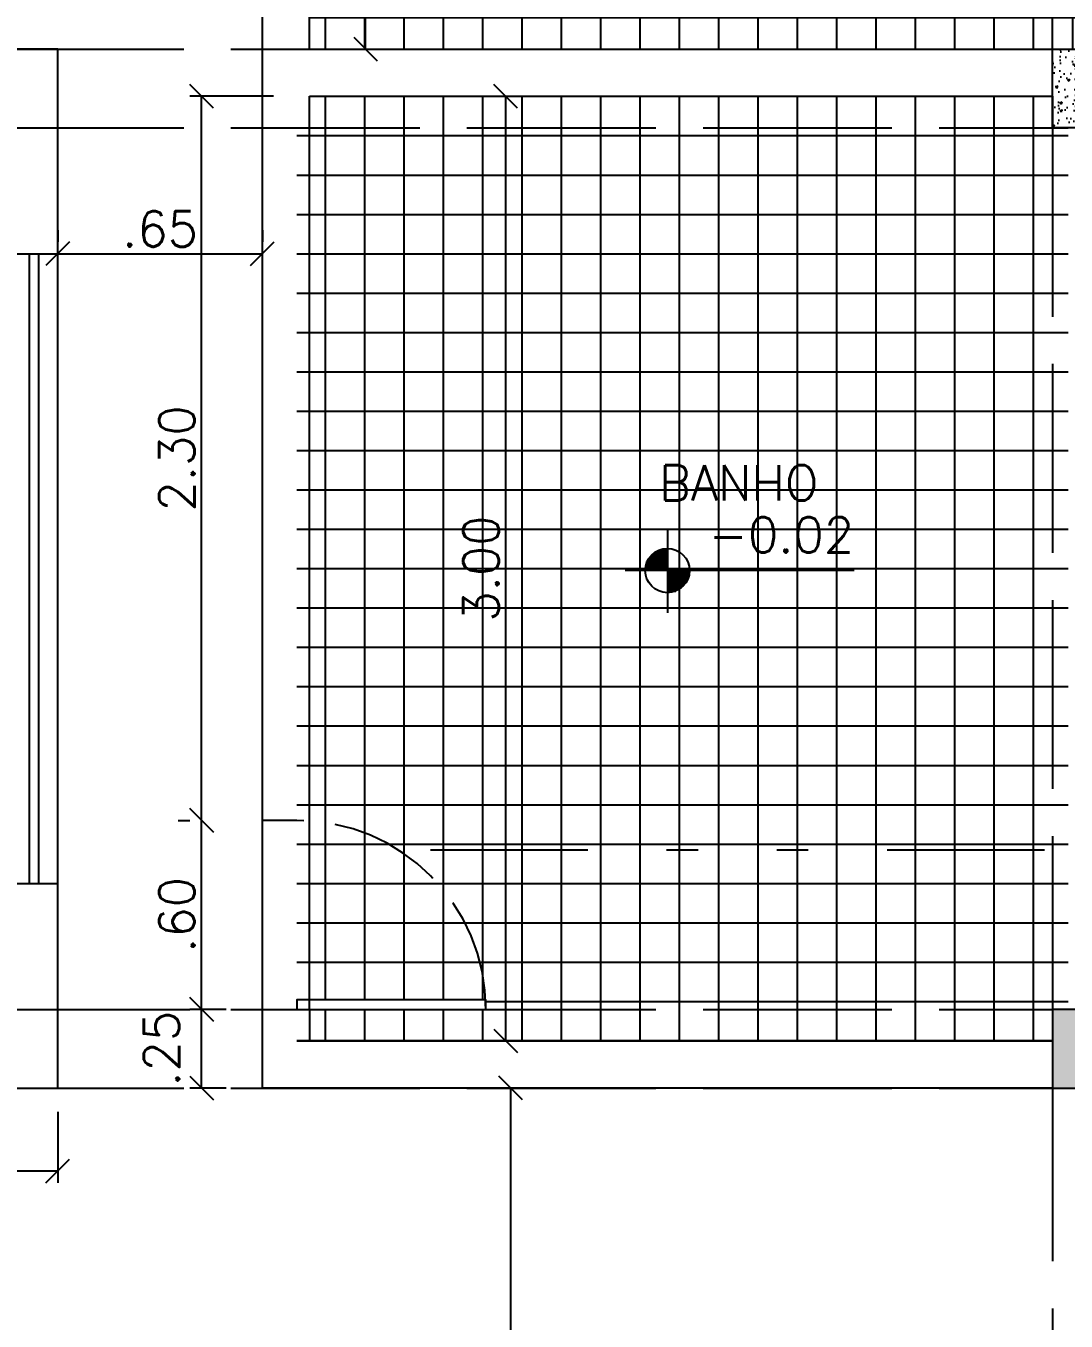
# Model space of a CAD drawing. Header units: inches. Extents: x -2 to 120, y -6 to 26.
# Drawn here: x 38.556 to 41.861, y 4.035 to 8.149 of the extents above; entities that cross this region are included whole.
import ezdxf

# ---------------------------------------------------------------- set-up
doc = ezdxf.new("R2010")
doc.units = ezdxf.units.IN
doc.header["$MEASUREMENT"] = 0
doc.linetypes.add('ACAD_ISO02W100', pattern=[15, 12, -3])
doc.linetypes.add('DIVIDE', pattern=[1.25, 0.5, -0.25, 0, -0.25, 0, -0.25])
for name, color, linetype in [('Alvenaria', 4, 'Continuous'), ('ARQ-COTAS', 1, 'Continuous'), ('ARQ-LINHACORTE', 3, 'DIVIDE'), ('ARQ-NIVEL', 1, 'Continuous'), ('ARQ-TEXTO3', 3, 'Continuous'), ('Estrutura', 6, 'Continuous'), ('Hachura', 8, 'Continuous'), ('Janela', 3, 'Continuous'), ('Peitoril', 1, 'Continuous'), ('Porta', 3, 'Continuous'), ('Projecao', 1, 'ACAD_ISO02W100'), ('Soleira', 1, 'Continuous')]:
    doc.layers.add(name, color=color, linetype=linetype)
doc.layers.get('0').off()
doc.styles.add('ROMANS', font='romans.shx')
doc.dimstyles.new('1-75', dxfattribs={"dimscale": 0.75, "dimtxt": 0.15, "dimasz": 0.1, "dimexe": 0.05, "dimexo": 0.1, "dimgap": 0.03, "dimtad": 1, "dimzin": 5, "dimdsep": 46, "dimtxsty": 'ROMANS', "dimblk": 'OBLIQUE', "dimcen": 0, "dimclrd": 256, "dimclre": 256, "dimclrt": 2, "dimadec": 0, "dimazin": 0, "dimtfac": 1, "dimtofl": 0, "dimtmove": 2, "dimatfit": 3, "dimfxl": 0.04, "dimtolj": 1, "dimtzin": 1, "dimarcsym": 0})
pattern_1 = [(0, (27.00764, -0.075), (0, 0.125), []), (90, (27.00764, -0.075), (-0.125, 8e-18), [])]
pattern_2 = [(50, (27.00764, -0.075), (0.07172602, -0.00627521), [0.0075, -0.0825]), (355, (27.00764, -0.075), (-0.01387513, 0.0752192), [0.006, -0.066]), (100.45144, (27.01362, -0.07552), (0.05785088, 0.068944), [0.00637402, -0.0701142]), (46.1842, (27.00764, -0.055), (0.10672413, -0.01655193), [0.01125, -0.12375]), (96.63564, (27.01653, -0.05638), (0.0934662, 0.09741186), [0.00956103, -0.1051714]), (351.18416, (27.00764, -0.055), (0.0934662, 0.09741186), [0.009, -0.099]), (21, (27.01764, -0.06), (0.0596907, -0.04026189), [0.0075, -0.0825]), (326, (27.01764, -0.06), (0.02433153, 0.072515), [0.006, -0.066]), (71.45144, (27.022614, -0.063355), (0.08402224, 0.03225312), [0.00637402, -0.0701142]), (37.5, (27.00764, -0.075), (0.001215986, 0.033289385), [0, -0.0652, 0, -0.067, 0, -0.06625]), (7.5, (27.00764, -0.075), (0.026306954, 0.03944117), [0, -0.0382, 0, -0.0637, 0, -0.02525]), (327.5, (26.98534, -0.075), (0.053382244, -0.002255487), [0, -0.025, 0, -0.078, 0, -0.1035]), (317.5, (26.97534, -0.075), (0.05831862, 0.0100105), [0, -0.0325, 0, -0.0518, 0, -0.0735])]

# ---------------------------------------------------------------- blocks, each defined once
blk = doc.blocks.new('nivel planta')
at = {"layer": 'ARQ-NIVEL', "color": 1}
for p, q in [((-0.7909, 0.174), (-0.7909, -0.1786)), ((-0.8615, 0.0617), (-0.7909, 0.0617)), ((-0.8538, 0.0695), (-0.7909, 0.0695)), ((-0.8439, 0.0773), (-0.7909, 0.0773)), ((-0.8301, 0.0851), (-0.7909, 0.0851)), ((0, 0), (-0.9695, 0)), ((-0.8843, 0.007), (-0.7909, 0.007)), ((-0.8834, 0.0148), (-0.7909, 0.0148)), ((-0.8818, 0.0226), (-0.7909, 0.0226)), ((-0.8795, 0.0304), (-0.7909, 0.0304)), ((-0.8764, 0.0382), (-0.7909, 0.0382)), ((-0.8725, 0.0461), (-0.7909, 0.0461)), ((-0.8676, 0.0539), (-0.7909, 0.0539)), ((-0.7909, -0.0008), (-0.6971, -0.0008)), ((-0.7909, -0.0086), (-0.6975, -0.0086)), ((-0.7909, -0.0164), (-0.6986, -0.0164)), ((-0.7909, -0.0243), (-0.7003, -0.0243)), ((-0.7909, -0.0321), (-0.7028, -0.0321)), ((-0.7909, -0.0399), (-0.706, -0.0399)), ((-0.7909, -0.0477), (-0.7101, -0.0477)), ((-0.7909, -0.0555), (-0.7153, -0.0555)), ((-0.7909, -0.0633), (-0.7217, -0.0633)), ((-0.7909, -0.0711), (-0.7298, -0.0711)), ((-0.7909, -0.0789), (-0.7403, -0.0789)), ((-0.7909, -0.0868), (-0.7553, -0.0868))]:
    blk.add_line(p, q, dxfattribs=at)
blk.add_circle((-0.7909, 0), 0.0937, dxfattribs=at)
blk = doc.blocks.new('_Oblique')
at = {"color": 0, "linetype": 'ByBlock', "lineweight": -2}
blk.add_line((-0.5, -0.5), (0.5, 0.5), dxfattribs=at)
blk = doc.blocks.new('*D430')
at = {"layer": 'ARQ-COTAS', "lineweight": -2, "transparency": 16777216}
for p, q in [((40.0059, 7.925), (40.0434, 7.925)), ((40.0809, 4.925), (40.0809, 7.925)), ((40.0059, 4.925), (40.0434, 4.925))]:
    blk.add_line(p, q, dxfattribs=at)
at = {"layer": 'DEFPOINTS', "color": 0, "transparency": 16777216}
for p in [(40.0809, 7.925), (40.0809, 7.925), (40.0809, 4.925)]:
    blk.add_point(p, dxfattribs=at)
at = {"layer": 'ARQ-COTAS', "lineweight": -2, "transparency": 16777216, "xscale": 0.07500000000000001, "yscale": 0.07500000000000001, "zscale": 0.07500000000000001}
for p, rotation in [((40.0809, 7.925), 90), ((40.0809, 4.925), 270)]:
    blk.add_blockref('_Oblique', p, dxfattribs=dict(at, rotation=rotation))
at = {"layer": 'ARQ-COTAS', "color": 2, "transparency": 16777216, "insert": (40.0022, 6.425), "char_height": 0.1125, "attachment_point": 5, "rotation": 90, "style": 'ROMANS'}
blk.add_mtext('\\A1;3.00', dxfattribs=at)
blk = doc.blocks.new('*D431')
at = {"layer": 'ARQ-COTAS', "lineweight": -2, "transparency": 16777216}
for p, q in [((39.3426, 7.925), (39.0772, 7.925)), ((39.1147, 5.625), (39.1147, 7.925)), ((39.0397, 5.625), (39.0772, 5.625))]:
    blk.add_line(p, q, dxfattribs=at)
at = {"layer": 'DEFPOINTS', "color": 0, "transparency": 16777216}
for p in [(39.1147, 7.925), (39.4176, 7.925), (39.1147, 5.625)]:
    blk.add_point(p, dxfattribs=at)
at = {"layer": 'ARQ-COTAS', "lineweight": -2, "transparency": 16777216, "xscale": 0.07500000000000001, "yscale": 0.07500000000000001, "zscale": 0.07500000000000001}
for p, rotation in [((39.1147, 7.925), 90), ((39.1147, 5.625), 270)]:
    blk.add_blockref('_Oblique', p, dxfattribs=dict(at, rotation=rotation))
at = {"layer": 'ARQ-COTAS', "color": 2, "transparency": 16777216, "insert": (39.036, 6.775), "char_height": 0.1125, "attachment_point": 5, "rotation": 90, "style": 'ROMANS'}
blk.add_mtext('\\A1;2.30', dxfattribs=at)
blk = doc.blocks.new('*D432')
at = {"layer": 'ARQ-COTAS', "lineweight": -2, "transparency": 16777216}
for p, q in [((39.0397, 5.625), (39.0772, 5.625)), ((39.1147, 5.025), (39.1147, 5.625)), ((39.1926, 5.025), (39.0772, 5.025))]:
    blk.add_line(p, q, dxfattribs=at)
at = {"layer": 'DEFPOINTS', "color": 0, "transparency": 16777216}
for p in [(39.1147, 5.625), (39.1147, 5.625), (39.2676, 5.025)]:
    blk.add_point(p, dxfattribs=at)
at = {"layer": 'ARQ-COTAS', "lineweight": -2, "transparency": 16777216, "xscale": 0.07500000000000001, "yscale": 0.07500000000000001, "zscale": 0.07500000000000001}
for p, rotation in [((39.1147, 5.625), 90), ((39.1147, 5.025), 270)]:
    blk.add_blockref('_Oblique', p, dxfattribs=dict(at, rotation=rotation))
at = {"layer": 'ARQ-COTAS', "color": 2, "transparency": 16777216, "insert": (39.036, 5.325), "char_height": 0.1125, "attachment_point": 5, "rotation": 90, "style": 'ROMANS'}
blk.add_mtext('\\A1;.60', dxfattribs=at)
blk = doc.blocks.new('*D433')
at = {"layer": 'ARQ-COTAS', "lineweight": -2, "transparency": 16777216}
for p, q in [((39.0397, 5.025), (39.0772, 5.025)), ((39.1147, 4.775), (39.1147, 5.025)), ((39.1926, 4.775), (39.0772, 4.775))]:
    blk.add_line(p, q, dxfattribs=at)
at = {"layer": 'DEFPOINTS', "color": 0, "transparency": 16777216}
for p in [(39.1147, 5.025), (39.1147, 5.025), (39.2676, 4.775)]:
    blk.add_point(p, dxfattribs=at)
at = {"layer": 'ARQ-COTAS', "lineweight": -2, "transparency": 16777216, "xscale": 0.07500000000000001, "yscale": 0.07500000000000001, "zscale": 0.07500000000000001}
for p, rotation in [((39.1147, 5.025), 90), ((39.1147, 4.775), 270)]:
    blk.add_blockref('_Oblique', p, dxfattribs=dict(at, rotation=rotation))
at = {"layer": 'ARQ-COTAS', "color": 2, "transparency": 16777216, "insert": (38.9872, 4.9), "char_height": 0.1125, "attachment_point": 5, "rotation": 90, "style": 'ROMANS'}
blk.add_mtext('\\A1;.25', dxfattribs=at)
blk = doc.blocks.new('*D434')
at = {"layer": 'ARQ-COTAS', "lineweight": -2, "transparency": 16777216}
for p, q in [((40.0214, 4.775), (40.0589, 4.775)), ((40.0964, 0.075), (40.0964, 4.775)), ((40.0214, 0.075), (40.0589, 0.075))]:
    blk.add_line(p, q, dxfattribs=at)
at = {"layer": 'DEFPOINTS', "color": 0, "transparency": 16777216}
for p in [(40.0964, 4.775), (40.0964, 4.775), (40.0964, 0.075)]:
    blk.add_point(p, dxfattribs=at)
at = {"layer": 'ARQ-COTAS', "lineweight": -2, "transparency": 16777216, "xscale": 0.07500000000000001, "yscale": 0.07500000000000001, "zscale": 0.07500000000000001}
for p, rotation in [((40.0964, 4.775), 90), ((40.0964, 0.075), 270)]:
    blk.add_blockref('_Oblique', p, dxfattribs=dict(at, rotation=rotation))
at = {"layer": 'ARQ-COTAS', "color": 2, "transparency": 16777216, "insert": (40.0176, 2.425), "char_height": 0.1125, "attachment_point": 5, "rotation": 90, "style": 'ROMANS'}
blk.add_mtext('\\A1;4.70', dxfattribs=at)
blk = doc.blocks.new('*D460')
at = {"layer": 'ARQ-COTAS', "lineweight": -2, "transparency": 16777216}
for p, q in [((39.5603, 10.565), (39.5978, 10.565)), ((39.6353, 8.075), (39.6353, 10.565)), ((39.4926, 8.075), (39.6728, 8.075))]:
    blk.add_line(p, q, dxfattribs=at)
at = {"layer": 'DEFPOINTS', "color": 0, "transparency": 16777216}
for p in [(39.6353, 10.565), (39.6353, 10.565), (39.4176, 8.075)]:
    blk.add_point(p, dxfattribs=at)
at = {"layer": 'ARQ-COTAS', "lineweight": -2, "transparency": 16777216, "xscale": 0.07500000000000001, "yscale": 0.07500000000000001, "zscale": 0.07500000000000001}
for p, rotation in [((39.6353, 10.565), 90), ((39.6353, 8.075), 270)]:
    blk.add_blockref('_Oblique', p, dxfattribs=dict(at, rotation=rotation))
at = {"layer": 'ARQ-COTAS', "color": 2, "transparency": 16777216, "insert": (39.5566, 9.32), "char_height": 0.1125, "attachment_point": 5, "rotation": 90, "style": 'ROMANS'}
blk.add_mtext('\\A1;2.49', dxfattribs=at)
blk = doc.blocks.new('*D384')
at = {"layer": 'ARQ-COTAS', "lineweight": -2, "transparency": 16777216}
for p, q in [((38.6576, 7.5), (38.6576, 7.4625)), ((39.3076, 7.5), (39.3076, 7.4625)), ((38.6576, 7.425), (39.3076, 7.425))]:
    blk.add_line(p, q, dxfattribs=at)
at = {"layer": 'DEFPOINTS', "color": 0, "transparency": 16777216}
for p in [(38.6576, 7.425), (39.3076, 7.425), (39.3076, 7.425)]:
    blk.add_point(p, dxfattribs=at)
at = {"layer": 'ARQ-COTAS', "lineweight": -2, "transparency": 16777216, "xscale": 0.07500000000000001, "yscale": 0.07500000000000001, "zscale": 0.07500000000000001, "rotation": 180}
blk.add_blockref('_Oblique', (38.6576, 7.425), dxfattribs=at)
at = {"layer": 'ARQ-COTAS', "lineweight": -2, "transparency": 16777216, "xscale": 0.07500000000000001, "yscale": 0.07500000000000001, "zscale": 0.07500000000000001}
blk.add_blockref('_Oblique', (39.3076, 7.425), dxfattribs=at)
at = {"layer": 'ARQ-COTAS', "color": 2, "transparency": 16777216, "insert": (38.9826, 7.5037), "char_height": 0.1125, "attachment_point": 5, "style": 'ROMANS'}
blk.add_mtext('\\A1;.65', dxfattribs=at)
blk = doc.blocks.new('*D386')
at = {"layer": 'ARQ-COTAS', "lineweight": -2, "transparency": 16777216}
for p, q in [((38.0076, 4.7), (38.0076, 4.4744)), ((38.6576, 4.7), (38.6576, 4.4744)), ((38.0076, 4.5119), (38.6576, 4.5119))]:
    blk.add_line(p, q, dxfattribs=at)
at = {"layer": 'DEFPOINTS', "color": 0, "transparency": 16777216}
for p in [(38.0076, 4.775), (38.6576, 4.775), (38.6576, 4.5119)]:
    blk.add_point(p, dxfattribs=at)
at = {"layer": 'ARQ-COTAS', "lineweight": -2, "transparency": 16777216, "xscale": 0.07500000000000001, "yscale": 0.07500000000000001, "zscale": 0.07500000000000001, "rotation": 180}
blk.add_blockref('_Oblique', (38.0076, 4.5119), dxfattribs=at)
at = {"layer": 'ARQ-COTAS', "lineweight": -2, "transparency": 16777216, "xscale": 0.07500000000000001, "yscale": 0.07500000000000001, "zscale": 0.07500000000000001}
blk.add_blockref('_Oblique', (38.6576, 4.5119), dxfattribs=at)
at = {"layer": 'ARQ-COTAS', "color": 2, "transparency": 16777216, "insert": (38.3326, 4.5907), "char_height": 0.1125, "attachment_point": 5, "style": 'ROMANS'}
blk.add_mtext('\\A1;.65', dxfattribs=at)

msp = doc.modelspace()

# ---------------------------------------------------------------- hatches: boundary and pattern name
at = {"layer": 'Hachura', "ltscale": 0.03}
h = msp.add_hatch(dxfattribs=at)
h.set_pattern_fill('NET', color=256)
h.set_pattern_definition(pattern_1)
h.paths.add_polyline_path([(30.3032, 1.7872), (31.5576, 0.5705), (31.5576, 3.775), (31.5576, 4.775), (27.2231, 4.775), (28.8677, 3.1798)])
h.paths.add_polyline_path([(29.9509, 3.3686), (30.021, 3.3686), (30.021, 3.3744), (29.9516, 3.3744), (29.9509, 3.3686, -1.008789), (30.091, 3.3568), (30.021, 3.3568), (30.021, 3.351), (30.0902, 3.351), (30.091, 3.3568, -0.991288)], flags=16)
h.paths.add_polyline_path([(30.021, 3.31), (30.0668, 3.31), (30.0728, 3.3158), (30.021, 3.3158)], flags=0)
h.paths.add_polyline_path([(30.021, 3.3041), (30.021, 3.2982), (30.0476, 3.2982), (30.0589, 3.3041)], flags=0)
h.paths.add_polyline_path([(30.021, 3.3334), (30.0846, 3.3334), (30.087, 3.3393), (30.021, 3.3393)], flags=0)
h.paths.add_polyline_path([(30.0076, 10.775), (30.0076, 11.775), (30.0076, 12.725), (27.2076, 12.725), (27.2076, 8.425), (27.2576, 8.425), (27.9576, 8.425), (30.0076, 8.425)])
h.paths.add_polyline_path([(28.4713, 10.8678), (28.5414, 10.8678), (28.5414, 10.8736), (28.4719, 10.8736), (28.4713, 10.8678, -1.008789), (28.6114, 10.8561), (28.5414, 10.8561), (28.5414, 10.8502), (28.6106, 10.8502), (28.6114, 10.8561, -0.991288)], flags=16)
h.paths.add_polyline_path([(28.5793, 10.8033), (28.5414, 10.8033), (28.5414, 10.7975), (28.568, 10.7975)], flags=0)
h.paths.add_polyline_path([(28.5414, 10.8209), (28.598, 10.8209), (28.6019, 10.8268), (28.5414, 10.8268)], flags=0)
h.paths.add_polyline_path([(28.5414, 10.815), (28.5414, 10.8092), (28.5872, 10.8092), (28.5932, 10.815)], flags=0)
h.paths.add_polyline_path([(28.5414, 10.8385), (28.6074, 10.8385), (28.6093, 10.8443), (28.5414, 10.8443)], flags=0)
h.paths.add_polyline_path([(41.8076, 12.725), (41.7576, 12.725), (38.2076, 12.725), (39.4576, 11.475), (39.4576, 11.265), (39.4576, 10.565), (39.4576, 8.075), (41.8176, 8.075)])
h.paths.add_polyline_path([(27.2076, 12.725), (27.0076, 12.725), (27.0076, 8.425), (27.2076, 8.425)])
h.paths.add_polyline_path([(30.0076, 12.725), (30.0076, 12.925), (27.2576, 12.925), (27.2576, 12.725)])
h.paths.add_polyline_path([(38.0076, 12.925), (38.2076, 12.725), (41.7576, 12.725), (41.7576, 12.925)])
h.paths.add_polyline_path([(41.8176, 8.075), (42.0176, 8.075), (42.0076, 12.725), (41.8076, 12.725)])
h.paths.add_polyline_path([(34.5076, 5.925), (34.5376, 5.925, -0.393089), (35.5055, 5.025), (35.5127, 5.025, -0.376581), (36.4776, 5.9245), (36.4776, 5.925), (36.5076, 5.925), (36.5076, 5.025), (37.8576, 5.025), (37.8576, 7.8247), (32.5076, 7.8248), (32.5076, 7.425), (32.5076, 5.425), (32.5076, 5.025), (34.5076, 5.025)])
h.paths.add_polyline_path([(35.4535, 6.4123), (35.3835, 6.4123), (35.3835, 6.4064), (35.4527, 6.4064), (35.4535, 6.4123, -0.991288), (35.3134, 6.424), (35.3835, 6.424), (35.3835, 6.4299), (35.3141, 6.4299), (35.3134, 6.424, -1.008789)], flags=16)
h.paths.add_polyline_path([(34.5376, 5.925), (34.5376, 5.025), (35.5055, 5.025, 0.393089)], flags=17)
h.paths.add_polyline_path([(35.5127, 5.025), (36.4776, 5.025), (36.4776, 5.9245, 0.376581)], flags=17)
h.paths.add_polyline_path([(35.5127, 5.025, 0.017544), (35.5081, 4.955, -0.007728), (35.5076, 4.925), (36.4776, 4.925), (36.4776, 5.025)])
h.paths.add_polyline_path([(35.5076, 4.925, -0.0075), (35.5081, 4.955, 0.018053), (35.5055, 5.025), (34.5376, 5.025), (34.5376, 4.925)])
h.paths.add_polyline_path([(34.5076, 4.925), (34.5076, 5.025), (32.5076, 5.025), (32.5076, 4.925)])
h.paths.add_polyline_path([(37.8576, 4.925), (37.8576, 5.025), (36.5076, 5.025), (36.5076, 4.925)])
h.paths.add_polyline_path([(33.1576, 7.925), (32.5076, 7.925), (32.5076, 7.8248), (37.8576, 7.8247), (37.8576, 7.925), (37.1576, 7.925)])
h.paths.add_polyline_path([(37.8576, 5.025), (38.0076, 5.025), (38.0076, 7.8247), (37.8576, 7.8247)])
h.paths.add_polyline_path([(38.0076, 5.025), (38.5076, 5.025), (38.5076, 5.425), (38.5076, 7.425), (38.5076, 7.8247), (38.0076, 7.8247)])
h.paths.add_polyline_path([(38.0076, 7.925), (38.0076, 7.8247), (38.5076, 7.8247), (38.5076, 7.925)])
h.paths.add_polyline_path([(38.0076, 5.025), (38.0076, 4.925), (38.5076, 4.925), (38.5076, 5.025)])
h.paths.add_polyline_path([(30.1095, 3.3923), (30.6425, 3.3923), (30.6425, 3.561), (30.1095, 3.561)], flags=24)
h.paths.add_polyline_path([(29.873, 3.57), (30.6203, 3.57), (30.6203, 3.7387), (29.873, 3.7387)], flags=24)
h.paths.add_polyline_path([(29.8388, 11.0835), (29.8388, 11.4665), (29.6701, 11.4665), (29.6701, 11.0835)], flags=24)
h.paths.add_polyline_path([(29.8388, 12.0835), (29.8388, 12.4665), (29.6701, 12.4665), (29.6701, 12.0835)], flags=24)
h.paths.add_polyline_path([(28.7831, 8.5843), (29.1822, 8.5843), (29.1822, 8.7531), (28.7831, 8.7531)], flags=24)
h.paths.add_polyline_path([(29.7901, 9.5567), (29.7901, 9.8433), (29.6213, 9.8433), (29.6213, 9.5567)], flags=24)
h.paths.add_polyline_path([(29.8388, 10.0835), (29.8388, 10.4665), (29.6701, 10.4665), (29.6701, 10.0835)], flags=24)
h.paths.add_polyline_path([(29.8388, 8.8335), (29.8388, 9.2165), (29.6701, 9.2165), (29.6701, 8.8335)], flags=24)
h.paths.add_polyline_path([(27.4643, 8.5843), (27.7509, 8.5843), (27.7509, 8.7531), (27.4643, 8.7531)], flags=24)
h.paths.add_polyline_path([(26.9893, 8.6331), (27.2759, 8.6331), (27.2759, 8.8018), (26.9893, 8.8018)], flags=9)
h.paths.add_polyline_path([(28.6299, 10.8915), (29.1629, 10.8915), (29.1629, 11.0603), (28.6299, 11.0603)], flags=24)
h.paths.add_polyline_path([(28.4222, 11.1525), (29.1964, 11.1525), (29.1964, 11.3213), (28.4222, 11.3213)], flags=24)
h.paths.add_polyline_path([(39.6409, 9.1231), (39.6409, 9.5169), (39.4722, 9.5169), (39.4722, 9.1231)], flags=24)
h.paths.add_polyline_path([(39.6409, 10.7717), (39.6409, 11.0583), (39.4722, 11.0583), (39.4722, 10.7717)], flags=24)
h.paths.add_polyline_path([(39.626, 11.2428), (39.626, 11.4972), (39.4573, 11.4972), (39.4573, 11.2428)], flags=24)
h.paths.add_polyline_path([(40.4375, 8.4894), (40.8366, 8.4894), (40.8366, 8.6581), (40.4375, 8.6581)], flags=24)
h.paths.add_polyline_path([(41.7734, 8.534), (42.06, 8.534), (42.06, 8.7028), (41.7734, 8.7028)], flags=9)
h.paths.add_polyline_path([(40.3315, 9.9603), (41.1057, 9.9603), (41.1057, 10.1291), (40.3315, 10.1291)], flags=24)
h.paths.add_polyline_path([(29.7901, 12.7067), (29.7901, 12.9933), (29.6213, 12.9933), (29.6213, 12.7067)], flags=9)
h.paths.add_polyline_path([(37.2148, 6.2254), (37.2148, 6.6246), (37.0461, 6.6246), (37.0461, 6.2254)], flags=24)
h.paths.add_polyline_path([(32.8356, 6.2254), (32.8356, 6.6246), (32.6668, 6.6246), (32.6668, 6.2254)], flags=24)
h.paths.add_polyline_path([(32.8356, 7.4817), (32.8356, 7.7683), (32.6668, 7.7683), (32.6668, 7.4817)], flags=24)
h.paths.add_polyline_path([(32.8356, 5.0817), (32.8356, 5.3683), (32.6668, 5.3683), (32.6668, 5.0817)], flags=24)
h.paths.add_polyline_path([(34.9557, 7.2449), (35.3548, 7.2449), (35.3548, 7.4136), (34.9557, 7.4136)], flags=24)
h.paths.add_polyline_path([(32.6893, 7.2449), (32.9759, 7.2449), (32.9759, 7.4136), (32.6893, 7.4136)], flags=24)
h.paths.add_polyline_path([(37.362, 7.2449), (37.6486, 7.2449), (37.6486, 7.4136), (37.362, 7.4136)], flags=24)
h.paths.add_polyline_path([(37.7893, 6.9261), (38.0759, 6.9261), (38.0759, 7.0949), (37.7893, 7.0949)], flags=9)
h.paths.add_polyline_path([(35.472, 6.4477), (36.005, 6.4477), (36.005, 6.6165), (35.472, 6.6165)], flags=24)
h.paths.add_polyline_path([(34.9935, 6.6676), (36.2765, 6.6676), (36.2765, 6.8363), (34.9935, 6.8363)], flags=24)
h.paths.add_polyline_path([(32.8259, 4.7567), (32.8259, 5.0433), (32.6571, 5.0433), (32.6571, 4.7567)], flags=9)
h.paths.add_polyline_path([(37.0536, 4.7067), (37.0536, 4.9933), (36.8848, 4.9933), (36.8848, 4.7067)], flags=9)
h.paths.add_polyline_path([(32.8099, 7.8067), (32.8099, 8.0933), (32.6412, 8.0933), (32.6412, 7.8067)], flags=9)
h.paths.add_polyline_path([(38.1774, 7.483), (38.1774, 7.7696), (38.0087, 7.7696), (38.0087, 7.483)], flags=24)
h.paths.add_polyline_path([(38.1774, 6.2254), (38.1774, 6.6246), (38.0087, 6.6246), (38.0087, 6.2254)], flags=24)
h.paths.add_polyline_path([(38.1774, 5.0827), (38.1774, 5.3693), (38.0087, 5.3693), (38.0087, 5.0827)], flags=24)
h.paths.add_polyline_path([(38.1143, 7.2449), (38.4009, 7.2449), (38.4009, 7.4136), (38.1143, 7.4136)], flags=24)
h.paths.add_polyline_path([(38.1636, 7.8197), (38.1636, 8.1064), (37.9949, 8.1064), (37.9949, 7.8197)], flags=9)
h.paths.add_polyline_path([(38.2059, 4.7567), (38.2059, 5.0433), (38.0372, 5.0433), (38.0372, 4.7567)], flags=9)
h = msp.add_hatch(dxfattribs=at)
h.set_pattern_fill('AR-CONC', color=256, scale=0.01)
h.set_pattern_definition(pattern_2)
h.paths.add_polyline_path([(27.2076, 5.025), (27.0076, 5.025), (27.0076, 4.775), (27.2076, 4.775)])
h.paths.add_polyline_path([(27.0076, 7.825), (27.2076, 7.825), (27.2076, 8.075), (27.0076, 8.075)])
h.paths.add_polyline_path([(32.5076, 8.0748), (32.3576, 8.0748), (32.3576, 7.825), (32.5076, 7.825)])
h.paths.add_polyline_path([(32.5076, 5.025), (32.3576, 5.025), (32.3576, 4.775), (32.5076, 4.775)])
h.paths.add_polyline_path([(38.0076, 5.025), (37.8576, 5.025), (37.8576, 4.775), (38.0076, 4.775)])
h.paths.add_polyline_path([(38.0076, 8.0747), (37.8576, 8.0747), (37.8576, 7.825), (38.0076, 7.825)])
h.paths.add_polyline_path([(27.2576, 12.725), (27.2576, 12.925), (27.0076, 12.925), (27.0076, 12.725)])
h.paths.add_polyline_path([(32.5576, 12.925), (32.3076, 12.925), (32.3076, 12.725), (32.5576, 12.725)])
h.paths.add_polyline_path([(37.7576, 12.925), (37.7576, 12.725), (38.0076, 12.725), (38.0076, 12.925)])
h.paths.add_polyline_path([(41.7576, 12.925), (41.7576, 12.725), (42.0076, 12.725), (42.0076, 12.925)])
h.paths.add_polyline_path([(41.8176, 5.025), (41.8176, 4.775), (42.0176, 4.775), (42.0176, 5.025)])
h.paths.add_polyline_path([(42.0176, 0.125), (41.7676, 0.125), (41.7676, -0.075), (42.0176, -0.075)])
h.paths.add_polyline_path([(38.0676, 0.125), (37.8176, 0.125), (37.8176, -0.075), (38.0676, -0.075)])
h.paths.add_polyline_path([(32.5576, 0.125), (32.3076, 0.125), (32.3076, -0.075), (32.5576, -0.075)])
h.paths.add_polyline_path([(27.2576, 0.125), (27.0076, 0.125), (27.0076, -0.075), (27.2576, -0.075)])
h.paths.add_polyline_path([(40.6826, 6.4477), (41.2157, 6.4477), (41.2157, 6.6165), (40.6826, 6.6165)], flags=9)
h.paths.add_polyline_path([(40.5301, 6.6127), (41.1113, 6.6127), (41.1113, 6.7814), (40.5301, 6.7814)], flags=9)
h = msp.add_hatch(dxfattribs=at)
h.set_pattern_fill('NET', color=256)
h.set_pattern_definition(pattern_1)
h.paths.add_polyline_path([(41.8176, 7.925), (39.4176, 7.925), (39.4176, 7.8246), (41.8176, 7.8246)])
h.paths.add_polyline_path([(41.8676, 6.725), (41.8676, 7.8246), (41.8176, 7.8246), (41.8176, 5.025), (41.8676, 5.025), (41.8676, 5.725)])
h.paths.add_polyline_path([(32.3076, 12.775), (30.1576, 12.775), (30.1576, 12.725), (32.3076, 12.725)])
h = msp.add_hatch(dxfattribs=at)
h.set_pattern_fill('AR-CONC', color=256, scale=0.01)
h.set_pattern_definition(pattern_2)
h.paths.add_polyline_path([(42.0176, 8.075), (41.8176, 8.075), (41.8176, 7.825), (42.0176, 7.825)])
h = msp.add_hatch(dxfattribs=at)
h.set_pattern_fill('NET', color=256)
h.set_pattern_definition(pattern_1)
h.paths.add_polyline_path([(41.8176, 7.8246), (39.4176, 7.8246), (39.4176, 5.625, -0.399638), (40.0169, 5.055), (40.0176, 5.055), (40.0176, 5.025), (41.8176, 5.025)])
h.paths.add_polyline_path([(40.6644, 6.4182), (40.5941, 6.4182), (40.5941, 6.4123), (40.6641, 6.4123, 0.020869)], flags=16)
h.paths.add_polyline_path([(39.4176, 5.625), (39.4176, 5.055), (40.0169, 5.055, 0.399638)], flags=17)
h.paths.add_polyline_path([(40.6826, 6.4477), (41.2157, 6.4477), (41.2157, 6.6165), (40.6826, 6.6165)], flags=24)
h.paths.add_polyline_path([(40.5301, 6.6127), (41.1113, 6.6127), (41.1113, 6.7814), (40.5301, 6.7814)], flags=24)
h = msp.add_hatch(dxfattribs=at)
h.set_pattern_fill('NET', color=256)
h.set_pattern_definition(pattern_1)
h.paths.add_polyline_path([(41.8176, 5.025), (39.4176, 5.025), (39.4176, 4.925), (41.8176, 4.925)])

# ---------------------------------------------------------------- linework, layer by layer
at = {"layer": 'Alvenaria'}
for p, q in [((39.4576, 8.075), (39.4576, 10.565)), ((39.3076, 8.075), (39.3076, 8.725)), ((38.6576, 8.075), (38.0076, 8.075)), ((38.6576, 7.425), (38.6576, 8.075)), ((39.3076, 5.625), (39.3076, 8.075)), ((39.4576, 8.075), (41.8176, 8.075)), ((39.4576, 5.625), (39.4576, 7.925)), ((39.4576, 7.925), (41.8176, 7.925)), ((38.5076, 7.425), (38.6576, 7.425)), ((39.4176, 5.625), (39.3076, 5.625)), ((38.5076, 5.425), (38.6576, 5.425)), ((38.6576, 4.775), (38.6576, 5.425)), ((39.3076, 4.775), (39.3076, 5.025)), ((39.3076, 5.025), (39.4176, 5.025)), ((39.4576, 5.025), (39.4576, 4.925)), ((41.8176, 4.925), (39.4176, 4.925)), ((38.0076, 4.775), (38.6576, 4.775)), ((41.8176, 4.775), (39.3076, 4.775))]:
    msp.add_line(p, q, dxfattribs=at)
at = {"layer": 'Alvenaria', "ltscale": 0.03}
for p, q in [((41.8176, 7.925), (41.8176, 8.0746)), ((41.8176, 7.925), (41.8176, 7.8246)), ((41.8176, 7.8246), (41.8676, 7.8246))]:
    msp.add_line(p, q, dxfattribs=at)
at = {"layer": 'ARQ-LINHACORTE'}
msp.add_line((39.8419, 5.5322), (43.8483, 5.5322), dxfattribs=at)
at = {"layer": 'Estrutura', "ltscale": 0.03}
for p, q in [((41.8176, 8.075), (42.0176, 8.075)), ((41.8176, 7.825), (41.8176, 8.0746)), ((42.0176, 7.825), (41.8176, 7.825))]:
    msp.add_line(p, q, dxfattribs=at)
at = {"layer": 'Estrutura'}
for p, q in [((42.0176, 5.025), (41.8176, 5.025)), ((41.8176, 5.025), (41.8176, 4.775)), ((41.8176, 4.775), (42.0176, 4.775))]:
    msp.add_line(p, q, dxfattribs=at)
at = {"layer": 'Janela'}
for p, q in [((38.5676, 5.425), (38.5676, 7.425)), ((38.5976, 5.425), (38.5976, 7.425))]:
    msp.add_line(p, q, dxfattribs=at)
at = {"layer": 'Peitoril'}
msp.add_line((38.6576, 5.425), (38.6576, 7.425), dxfattribs=at)
at = {"layer": 'Porta', "ltscale": 0.05}
msp.add_lwpolyline([(39.4176, 5.025), (40.0176, 5.025), (40.0176, 5.055), (39.4176, 5.055)], close=True, dxfattribs=at)
at = {"layer": 'Projecao', "ltscale": 0.05}
for p, q in [((41.8176, 8.0746), (41.8076, 12.7246)), ((27.2076, 8.075), (41.8176, 8.0746)), ((27.2076, 7.825), (41.8176, 7.8246)), ((41.8176, 7.825), (41.8176, 0.125)), ((27.2076, 5.025), (41.8176, 5.025)), ((27.2076, 4.775), (41.8176, 4.775))]:
    msp.add_line(p, q, dxfattribs=at)
at = {"layer": 'Projecao', "ltscale": 0.03}
msp.add_arc((39.4176, 5.025), 0.6, 360, 90, dxfattribs=at)
at = {"layer": 'Soleira'}
for p, q in [((39.3076, 5.025), (39.3076, 5.625)), ((39.4576, 5.025), (39.4576, 5.625))]:
    msp.add_line(p, q, dxfattribs=at)

# ---------------------------------------------------------------- block references
at = {"layer": 'ARQ-NIVEL', "xscale": 0.75, "yscale": 0.75, "zscale": 0.75}
msp.add_blockref('nivel planta', (41.1873, 6.4188), dxfattribs=at)

# ---------------------------------------------------------------- texts
at = {"layer": 'ARQ-NIVEL', "color": 2, "insert": (41.1875, 6.4759), "char_height": 0.1125, "attachment_point": 9, "style": 'ROMANS'}
msp.add_mtext('-0.02', dxfattribs=at)
at = {"layer": 'ARQ-TEXTO3', "insert": (40.8207, 6.6971), "char_height": 0.1125, "attachment_point": 5, "style": 'ROMANS'}
msp.add_mtext('BANHO', dxfattribs=at)

# ---------------------------------------------------------------- dimensions: what is measured, and where the dimension line sits
at = {"layer": 'ARQ-COTAS'}
for base, p1, p2, picture, middle in [((39.6353, 10.565), (39.4176, 8.075), (39.6353, 10.565), '*D460', (39.5566, 9.32)), ((39.1147, 7.925), (39.1147, 5.625), (39.4176, 7.925), '*D431', (39.036, 6.775)), ((40.0809, 7.925), (40.0809, 4.925), (40.0809, 7.925), '*D430', (40.0022, 6.425)), ((39.1147, 5.625), (39.2676, 5.025), (39.1147, 5.625), '*D432', (39.036, 5.325)), ((39.1147, 5.025), (39.2676, 4.775), (39.1147, 5.025), '*D433', (38.9872, 4.9)), ((40.0964, 4.775), (40.0964, 0.075), (40.0964, 4.775), '*D434', (40.0176, 2.425))]:
    dim = msp.add_linear_dim(base=base, p1=p1, p2=p2, angle=90, dimstyle='1-75', dxfattribs=at)
    dim.commit()
    dim.dimension.update_dxf_attribs({"geometry": picture, "text_midpoint": middle})
for base, p1, p2, picture, middle in [((39.3076, 7.425), (38.6576, 7.425), (39.3076, 7.425), '*D384', (38.9826, 7.5037)), ((38.6576, 4.5119), (38.0076, 4.775), (38.6576, 4.775), '*D386', (38.3326, 4.5907))]:
    dim = msp.add_linear_dim(base=base, p1=p1, p2=p2, dimstyle='1-75', dxfattribs=at)
    dim.commit()
    dim.dimension.update_dxf_attribs({"geometry": picture, "text_midpoint": middle})

doc.saveas('drawing.dxf')
